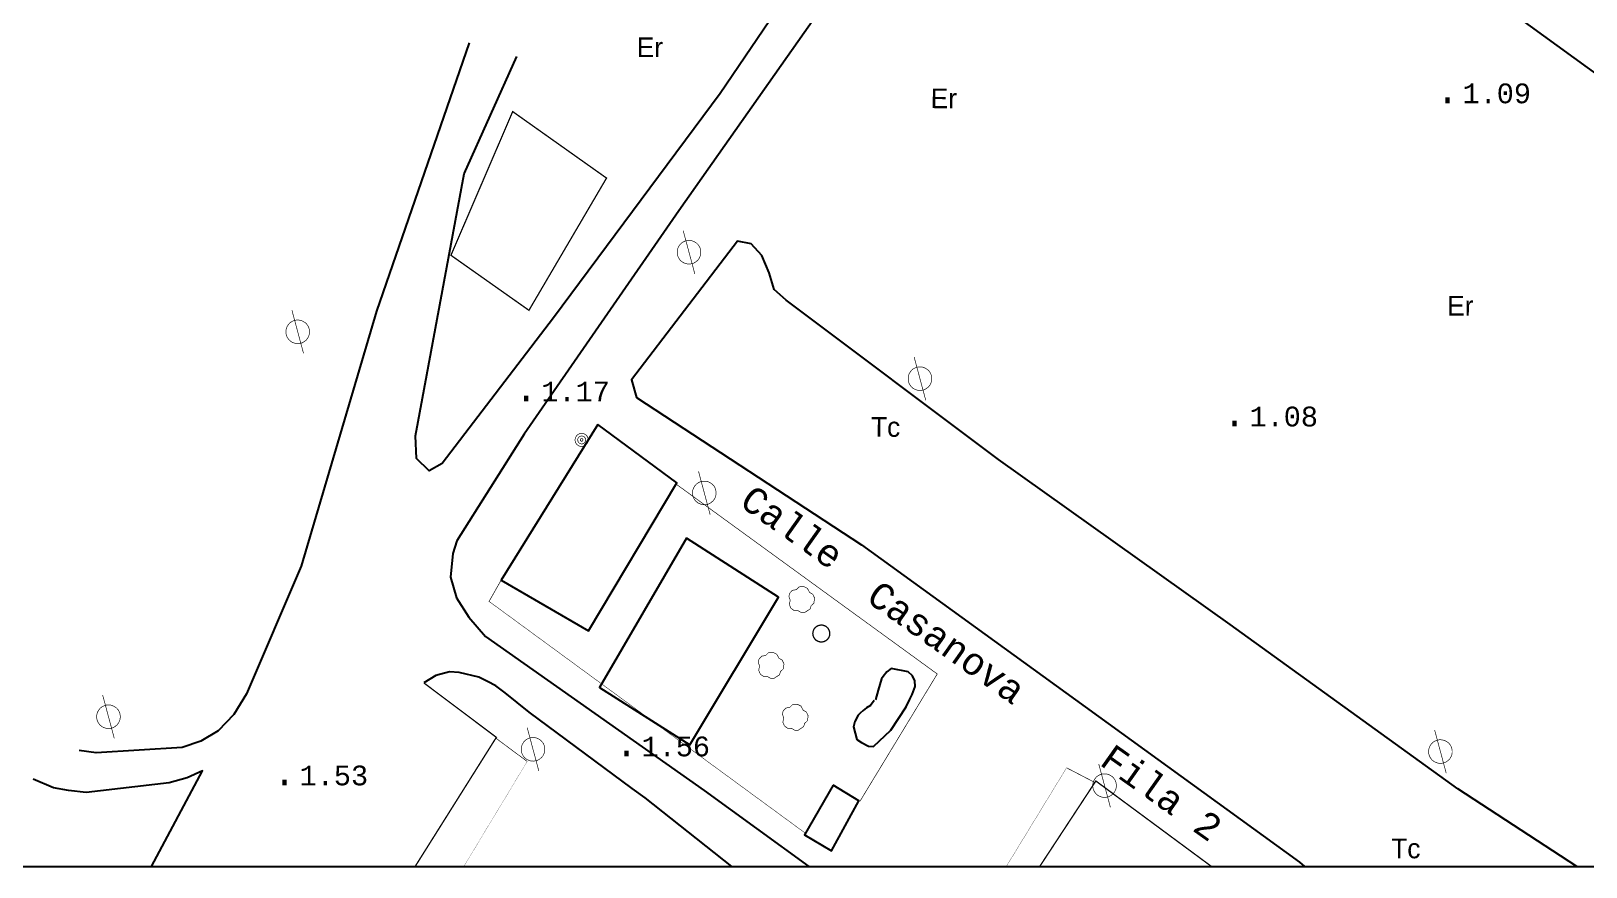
# Model space of a CAD drawing. Extents: x 743300 to 744100, y 4405700 to 4406200.
# Drawn here: x 743359.2 to 743477, y 4405700 to 4405763.3 of the extents above; entities that cross this region are included whole.
import ezdxf

# ---------------------------------------------------------------- set-up
doc = ezdxf.new("R2010")
doc.units = 0
doc.header["$MEASUREMENT"] = 0
for name, color, linetype in [('2', 7, 'CONTINUOUS'), ('24', 7, 'CONTINUOUS'), ('33', 7, 'CONTINUOUS'), ('34', 7, 'CONTINUOUS'), ('41', 7, 'CONTINUOUS'), ('42', 7, 'CONTINUOUS'), ('50', 7, 'CONTINUOUS'), ('51', 7, 'CONTINUOUS'), ('6', 7, 'CONTINUOUS'), ('7', 7, 'CONTINUOUS'), ('8', 7, 'CONTINUOUS')]:
    doc.layers.add(name, color=color, linetype=linetype)
doc.styles.add('MONOTXT', font='monotxt', dxfattribs={"height": 0.2})
doc.styles.get("Standard").update_dxf_attribs({"font": 'txt', "height": 0.2})

msp = doc.modelspace()

# ---------------------------------------------------------------- linework, layer by layer
at = {"layer": '2', "color": 7, "linetype": 'Continuous'}
msp.add_3dface([(744099.9999999999, 4405700), (744099.9999999999, 4406200), (743299.9999999999, 4406200), (743299.9999999999, 4405700)], dxfattribs=at)
at = {"layer": '33', "color": 1, "linetype": 'Continuous', "const_width": 0.1, "elevation": 2.38}
msp.add_lwpolyline([(743418.6799999998, 4405718.18), (743418.56, 4405718.08), (743418.47, 4405717.96), (743418.42, 4405717.810000001), (743418.39, 4405717.66), (743418.41, 4405717.5), (743418.46, 4405717.36), (743418.55, 4405717.23), (743418.6600000001, 4405717.12), (743418.7999999998, 4405717.05), (743418.95, 4405717.01), (743419.0999999999, 4405717.01), (743419.25, 4405717.04), (743419.3899999999, 4405717.11), (743419.51, 4405717.21), (743419.5999999999, 4405717.33), (743419.66, 4405717.48), (743419.6800000002, 4405717.63), (743419.66, 4405717.79), (743419.61, 4405717.93), (743419.53, 4405718.060000001), (743419.4100000001, 4405718.17), (743419.28, 4405718.24), (743419.1299999999, 4405718.28), (743418.97, 4405718.28), (743418.8200000002, 4405718.25), (743418.6799999998, 4405718.18), (743418.6799999998, 4405718.18)], dxfattribs=at)
at = {"layer": '34', "color": 1, "linetype": 'Continuous'}
msp.add_polyline3d([(743423.05, 4405712.58, 2.37), (743422.77, 4405712.19, 2.37), (743422.46, 4405712.01, 2.37), (743422.2, 4405711.81, 2.37), (743421.9799999999, 4405711.62, 2.37), (743421.8399999999, 4405711.46, 2.37), (743421.57, 4405710.99, 2.37), (743421.4799999999, 4405710.58, 2.37), (743421.7399999999, 4405709.61, 2.36), (743422.07, 4405709.4, 2.36), (743422.6099999999, 4405709.11, 2.37), (743422.99, 4405709.08, 2.37), (743424.3099999998, 4405710.310000001, 2.37), (743425.4599999998, 4405712.08, 2.37), (743425.7499999999, 4405712.66, 2.37), (743425.9199999998, 4405713.02, 2.37), (743426.16, 4405713.63, 2.37), (743426.13, 4405714.07, 2.37), (743425.9500000002, 4405714.44, 2.37), (743425.6299999999, 4405714.74, 2.37), (743424.34, 4405714.99, 2.37), (743423.99, 4405714.75, 2.37), (743423.72, 4405714.4, 2.28), (743423.5999999999, 4405714.21, 2.26), (743423.3399999999, 4405713.35, 2.26), (743423.13, 4405712.61, 2.25)], dxfattribs=at)
at = {"layer": '41', "color": 1, "linetype": 'Continuous', "extrusion": (0.1018670509982888, 0.004116514399930848, 0.9947895044832887), "const_width": 0.05, "elevation": 93870.548569}
msp.add_lwpolyline([(4372094.35539073, -915910.1530861084), (4372103.760907713, -915916.4306613028), (4372118.88546154, -915897.2055872708)], dxfattribs=at)
at = {"layer": '41', "color": 1, "linetype": 'Continuous', "extrusion": (0.8815729008087261, -0.4720479007046725, 0), "const_width": 0.05, "elevation": -1424343.93526}
msp.add_lwpolyline([(4234895.233369736, 3.44), (4234892.034541826, 7.64)], dxfattribs=at)
at = {"layer": '41', "color": 1, "linetype": 'Continuous', "extrusion": (-0.430695661599101, -0.5296975800988944, 0.7306994735984749), "const_width": 0.05, "elevation": -2653873.61228}
msp.add_lwpolyline([(-2202654.851554497, 2840473.230235864), (-2202654.499123304, 2840470.359279185), (-2202624.694942425, 2840472.409962527)], dxfattribs=at)
at = {"layer": '41', "color": 1, "linetype": 'Continuous', "extrusion": (0.8557050261709943, -0.4315111108853732, 0.2855994911903191), "const_width": 0.05, "elevation": -1264982.945248}
msp.add_lwpolyline([(4268550.644848232, 376984.9094371098), (4268559.904635311, 376982.436434228), (4268560.40465223, 376992.4953995367)], dxfattribs=at)
at = {"layer": '41', "color": 1, "linetype": 'Continuous', "extrusion": (-0.7273923012989219, 0.5571764125991742, 0.4005682029994063), "const_width": 0.05, "elevation": 1913986.647477}
msp.add_lwpolyline([(-3949617.527619552, -836736.3420824305), (-3949617.107488639, -836742.268302981), (-3949608.404408195, -836739.9654806308)], dxfattribs=at)
at = {"layer": '41', "color": 3, "linetype": 'Continuous'}
msp.add_polyline3d([(743476.2799999998, 4405700, 1.39), (743467.2799999998, 4405705.87, 1.39), (743450.0100000001, 4405718.32, 1.39), (743432.4599999998, 4405730.83, 1.38), (743416.3799999999, 4405742.92, 1.47), (743415.4699999999, 4405743.71, 1.55), (743415.08, 4405744.97, 1.55), (743414.54, 4405746.29, 1.55), (743413.7099999998, 4405747.18, 1.55), (743412.6899999998, 4405747.38, 1.55), (743404.6500000001, 4405736.88, 1.54), (743405.04, 4405735.52, 1.54), (743422.07, 4405724.37, 1.41), (743439.03, 4405712.08, 1.22), (743455.2599999999, 4405700.32, 1.22), (743455.65, 4405700, 1.22)], dxfattribs=at)
at = {"layer": '42', "color": 3, "linetype": 'Continuous', "const_width": 0.05}
for points, elevation in [([(743418.19, 4405719.51), (743417.7799999998, 4405719.24), (743417.51, 4405719.24), (743417.25, 4405719.39), (743416.9699999999, 4405719.39), (743416.74, 4405719.55), (743416.61, 4405719.85), (743416.6799999998, 4405720.18), (743416.5799999998, 4405720.44), (743416.63, 4405720.69), (743416.8399999999, 4405720.92), (743417.14, 4405720.97), (743417.3499999999, 4405721.18), (743417.6999999998, 4405721.21), (743417.98, 4405721.07), (743418.1500000001, 4405720.76), (743418.39, 4405720.62), (743418.53, 4405720.33), (743418.47, 4405719.95), (743418.2599999999, 4405719.75), (743418.19, 4405719.51)], 4.07), ([(743415.8699999999, 4405714.52), (743415.4599999998, 4405714.25), (743415.1900000002, 4405714.25), (743414.9300000002, 4405714.4), (743414.6499999998, 4405714.4), (743414.4200000002, 4405714.56), (743414.29, 4405714.86), (743414.3599999999, 4405715.19), (743414.2599999999, 4405715.45), (743414.31, 4405715.7), (743414.5199999998, 4405715.93), (743414.82, 4405715.98), (743415.0299999998, 4405716.19), (743415.3799999999, 4405716.22), (743415.6599999998, 4405716.08), (743415.8299999998, 4405715.77), (743416.07, 4405715.63), (743416.2099999998, 4405715.34), (743416.15, 4405714.96), (743415.9400000002, 4405714.76), (743415.8699999999, 4405714.52)], 4.3), ([(743417.6999999998, 4405710.59), (743417.2900000002, 4405710.32), (743417.0199999998, 4405710.32), (743416.7599999999, 4405710.47), (743416.4799999999, 4405710.47), (743416.2499999999, 4405710.63), (743416.12, 4405710.93), (743416.1900000002, 4405711.26), (743416.0899999999, 4405711.52), (743416.14, 4405711.77), (743416.35, 4405712), (743416.65, 4405712.05), (743416.86, 4405712.26), (743417.21, 4405712.29), (743417.49, 4405712.15), (743417.6599999998, 4405711.84), (743417.9, 4405711.7), (743418.04, 4405711.41), (743417.98, 4405711.03), (743417.7699999998, 4405710.83), (743417.6999999998, 4405710.59)], 4.63)]:
    msp.add_lwpolyline(points, dxfattribs=dict(at, elevation=elevation))
at = {"layer": '51', "color": 1, "linetype": 'Continuous', "extrusion": (-0.0004985035000142269, -0.0007047248000201122, 0.9999996274285391), "const_width": 0.1, "elevation": -3466.911712}
msp.add_lwpolyline([(743396.7918730215, 4405740.790808509), (743402.6718772759, 4405750.810811003), (743395.5618781595, 4405755.850812249), (743390.881873756, 4405744.96080955), (743396.7918730215, 4405740.790808509)], dxfattribs=at)
at = {"layer": '51', "color": 1, "linetype": 'Continuous', "extrusion": (0.8561312848398874, -0.5167583798240759, 0), "const_width": 0.1, "elevation": -1640251.065735}
msp.add_lwpolyline([(4156021.955715102, 12.06), (4156005.719887436, 12.05)], dxfattribs=at)
at = {"layer": '51', "color": 1, "linetype": 'Continuous', "extrusion": (-0.0336910159004027, 0.03752516980044854, 0.9987275790119378), "const_width": 0.1, "elevation": 140291.678863}
msp.add_lwpolyline([(-3496469.590322919, -2778099.574178827), (-3496480.700252361, -2778102.746869765), (-3496479.367599293, -2778109.488838009)], dxfattribs=at)
at = {"layer": '51', "color": 1, "linetype": 'Continuous', "extrusion": (0.002307674900032214, 0.003120889600043566, 0.9999924673139594), "const_width": 0.1, "elevation": 15473.910835}
msp.add_lwpolyline([(743446.5906341984, 4405673.163207218), (743437.840657497, 4405679.633238727), (743433.590599583, 4405673.163207218)], dxfattribs=at)
at = {"layer": '51', "color": 1, "linetype": 'Continuous'}
for points in [[(743402.1, 4405733.48, 5.26), (743394.7699999998, 4405721.7, 5.22), (743401.39, 4405717.85, 5.22), (743408.0899999999, 4405729.06, 5.32), (743402.1, 4405733.48, 5.26)], [(743408.8299999998, 4405724.87, 7.4), (743402.2299999999, 4405713.56, 7.52), (743409.0700000002, 4405709.21, 7.89), (743415.78, 4405720.39, 7.6), (743408.8299999998, 4405724.87, 7.4)], [(743419.9400000002, 4405706.15, 4.27), (743417.7499999999, 4405702.4, 4.27), (743419.8199999998, 4405701.18, 4.78), (743421.89, 4405704.97, 4.46), (743419.9400000002, 4405706.15, 4.27)]]:
    msp.add_polyline3d(points, dxfattribs=at)
at = {"layer": '6', "color": 7, "linetype": 'Continuous'}
for points in [[(743417.5899999999, 4405806.54, 1.49), (743431.3599999999, 4405797.060000001, 1.36), (743433.5499999998, 4405795.33, 1.36), (743434.31, 4405794.5, 1.36), (743434.0699999998, 4405793.35, 1.36), (743423.1199999999, 4405775.9, 1.3), (743411.37, 4405758.58, 1.44), (743398.7499999999, 4405741.560000001, 1.84), (743390.3099999998, 4405730.53, 1.83), (743389.3200000002, 4405729.98, 1.83), (743388.36, 4405730.9, 1.83), (743388.2800000001, 4405732.63, 1.83), (743391.9599999998, 4405752.48, 2.02), (743395.9599999998, 4405761.37, 2.02)], [(743478.1, 4405759.8, 1.67), (743461.1099999999, 4405772.16, 1.71), (743445.38, 4405785, 1.55), (743441.07, 4405787.62, 1.46), (743439.4300000002, 4405788.19, 1.46), (743437.7699999998, 4405788.17, 1.46), (743436.1499999998, 4405787.75, 1.46), (743434.5799999998, 4405786.88, 1.46), (743431.64, 4405784.21, 1.46), (743420.25, 4405766.79, 1.37), (743408.23, 4405749.67, 1.47), (743396.53, 4405732.76, 1.79), (743391.4200000002, 4405724.68, 1.88), (743391.11, 4405723.72, 1.87), (743390.94, 4405721.91, 1.87), (743391.3999999998, 4405720.35, 1.87), (743392.3200000002, 4405718.89, 1.87), (743393.5999999999, 4405717.41, 1.87), (743410.16, 4405705.74, 1.8), (743418.0999999999, 4405700, 1.74)], [(743392.3399999999, 4405762.42, 1.99), (743385.3299999998, 4405742.08, 1.7), (743379.6099999999, 4405722.76, 1.55), (743375.49, 4405713.07, 1.43), (743374.5299999998, 4405711.52, 1.43), (743373.3200000002, 4405710.28, 1.43), (743372.02, 4405709.5, 1.41), (743370.6099999999, 4405709.02, 1.41), (743364.0899999999, 4405708.61, 1.41), (743362.8000000002, 4405708.79, 1.41)], [(743412.2499999999, 4405700, 1.83), (743405.6900000002, 4405705.19, 1.77), (743404.7099999998, 4405705.91, 1.98), (743396.9099999998, 4405711.68, 5.26), (743395.0700000002, 4405713.15, 6.85), (743394.3699999999, 4405713.68, 7.63), (743393.7499999999, 4405714.01, 8.58), (743393.0899999999, 4405714.34, 9.36), (743391.5899999999, 4405714.69, 11.11), (743390.8499999999, 4405714.74, 11.79), (743389.82, 4405714.47, 12.06), (743388.92, 4405713.9, 12.06)], [(743368.29, 4405700, 1.75), (743372.15, 4405707.23, 1.58), (743370.98, 4405706.72, 1.58), (743369.62, 4405706.34, 1.58), (743363.3399999999, 4405705.61, 1.54), (743361.9799999999, 4405705.74, 1.54), (743360.8499999999, 4405705.95, 1.54), (743359.32, 4405706.62, 1.54)]]:
    msp.add_polyline3d(points, dxfattribs=at)
at = {"layer": '7', "color": 7, "linetype": 'Continuous', "const_width": 0.05, "elevation": 3.53}
for points in [[(743401.12, 4405732.75), (743401.0899999999, 4405732.76), (743401.0699999998, 4405732.78), (743401.04, 4405732.79), (743401.01, 4405732.8), (743400.9699999999, 4405732.8), (743400.9400000002, 4405732.81), (743400.9099999998, 4405732.81), (743400.88, 4405732.81), (743400.85, 4405732.81), (743400.8199999998, 4405732.81), (743400.79, 4405732.81), (743400.7600000001, 4405732.8), (743400.7299999999, 4405732.79), (743400.69, 4405732.78), (743400.67, 4405732.77), (743400.6399999999, 4405732.75), (743400.61, 4405732.74), (743400.59, 4405732.72), (743400.5599999998, 4405732.7), (743400.5399999998, 4405732.68), (743400.51, 4405732.66), (743400.49, 4405732.63), (743400.4699999999, 4405732.61), (743400.4599999998, 4405732.58), (743400.44, 4405732.55), (743400.4300000002, 4405732.53), (743400.4100000001, 4405732.5), (743400.3999999998, 4405732.47), (743400.3899999999, 4405732.44), (743400.3899999999, 4405732.41), (743400.3799999999, 4405732.38), (743400.3799999999, 4405732.34), (743400.3799999999, 4405732.310000001), (743400.3799999999, 4405732.28), (743400.3799999999, 4405732.25), (743400.3899999999, 4405732.22), (743400.3999999998, 4405732.19), (743400.3999999998, 4405732.16), (743400.42, 4405732.13), (743400.4300000002, 4405732.1), (743400.44, 4405732.07), (743400.4599999998, 4405732.04), (743400.4799999999, 4405732.02), (743400.5, 4405731.99), (743400.52, 4405731.97), (743400.5399999998, 4405731.95), (743400.57, 4405731.93), (743400.59, 4405731.91), (743400.6199999999, 4405731.89), (743400.6499999998, 4405731.87), (743400.67, 4405731.86), (743400.7, 4405731.85), (743400.7299999999, 4405731.84), (743400.7600000001, 4405731.83), (743400.79, 4405731.83), (743400.83, 4405731.82), (743400.8599999999, 4405731.82), (743400.8899999999, 4405731.82), (743400.9200000002, 4405731.82), (743400.95, 4405731.82), (743400.9799999999, 4405731.83), (743401.01, 4405731.84), (743401.04, 4405731.85), (743401.0699999998, 4405731.86), (743401.1, 4405731.87), (743401.1299999999, 4405731.89), (743401.16, 4405731.9), (743401.1800000002, 4405731.92), (743401.2099999998, 4405731.94), (743401.2299999999, 4405731.96), (743401.25, 4405731.99), (743401.2700000001, 4405732.01), (743401.2899999998, 4405732.04), (743401.31, 4405732.060000001), (743401.32, 4405732.09), (743401.3299999998, 4405732.12), (743401.35, 4405732.15), (743401.36, 4405732.18), (743401.36, 4405732.21), (743401.3699999999, 4405732.24), (743401.3699999999, 4405732.27), (743401.38, 4405732.3), (743401.38, 4405732.34), (743401.3699999999, 4405732.37), (743401.3699999999, 4405732.4), (743401.36, 4405732.43), (743401.35, 4405732.46), (743401.34, 4405732.49), (743401.3299999998, 4405732.52), (743401.32, 4405732.55), (743401.3, 4405732.58), (743401.28, 4405732.6), (743401.2700000001, 4405732.63), (743401.25, 4405732.65), (743401.2199999999, 4405732.67), (743401.2, 4405732.7), (743401.1800000002, 4405732.71), (743401.1499999998, 4405732.73), (743401.12, 4405732.75)], [(743401.02, 4405732.58), (743401.01, 4405732.59), (743400.9899999999, 4405732.59), (743400.9699999999, 4405732.6), (743400.95, 4405732.6), (743400.93, 4405732.61), (743400.9200000002, 4405732.61), (743400.8999999998, 4405732.61), (743400.88, 4405732.61), (743400.8599999999, 4405732.61), (743400.84, 4405732.61), (743400.8199999998, 4405732.61), (743400.8, 4405732.6), (743400.7799999998, 4405732.6), (743400.77, 4405732.59), (743400.75, 4405732.59), (743400.7299999999, 4405732.58), (743400.7199999999, 4405732.57), (743400.7, 4405732.560000001), (743400.69, 4405732.54), (743400.67, 4405732.53), (743400.66, 4405732.52), (743400.6499999998, 4405732.5), (743400.6399999999, 4405732.49), (743400.6199999999, 4405732.47), (743400.61, 4405732.46), (743400.61, 4405732.44), (743400.5999999999, 4405732.42), (743400.59, 4405732.41), (743400.59, 4405732.39), (743400.5799999998, 4405732.37), (743400.5799999998, 4405732.35), (743400.5799999998, 4405732.33), (743400.5799999998, 4405732.310000001), (743400.5799999998, 4405732.29), (743400.5799999998, 4405732.27), (743400.59, 4405732.26), (743400.59, 4405732.24), (743400.5999999999, 4405732.22), (743400.5999999999, 4405732.2), (743400.61, 4405732.18), (743400.6199999999, 4405732.17), (743400.63, 4405732.15), (743400.6399999999, 4405732.14), (743400.6499999998, 4405732.12), (743400.66, 4405732.11), (743400.6800000002, 4405732.09), (743400.69, 4405732.08), (743400.7099999998, 4405732.07), (743400.7199999999, 4405732.060000001), (743400.74, 4405732.05), (743400.7600000001, 4405732.04), (743400.77, 4405732.04), (743400.79, 4405732.03), (743400.81, 4405732.03), (743400.83, 4405732.02), (743400.85, 4405732.02), (743400.8699999999, 4405732.02), (743400.8899999999, 4405732.02), (743400.8999999998, 4405732.02), (743400.9200000002, 4405732.02), (743400.9400000002, 4405732.02), (743400.9599999998, 4405732.03), (743400.9799999999, 4405732.04), (743401, 4405732.04), (743401.01, 4405732.05), (743401.03, 4405732.060000001), (743401.05, 4405732.07), (743401.06, 4405732.08), (743401.0699999998, 4405732.09), (743401.0899999999, 4405732.11), (743401.1, 4405732.12), (743401.1099999999, 4405732.14), (743401.1299999999, 4405732.15), (743401.14, 4405732.17), (743401.14, 4405732.18), (743401.1499999998, 4405732.2), (743401.16, 4405732.22), (743401.16, 4405732.24), (743401.17, 4405732.25), (743401.17, 4405732.27), (743401.17, 4405732.29), (743401.17, 4405732.310000001), (743401.1800000002, 4405732.33), (743401.17, 4405732.35), (743401.17, 4405732.37), (743401.17, 4405732.39), (743401.16, 4405732.4), (743401.1499999998, 4405732.42), (743401.1499999998, 4405732.44), (743401.14, 4405732.46), (743401.1299999999, 4405732.47), (743401.12, 4405732.49), (743401.1099999999, 4405732.5), (743401.1, 4405732.52), (743401.08, 4405732.53), (743401.0699999998, 4405732.54), (743401.05, 4405732.560000001), (743401.04, 4405732.57), (743401.02, 4405732.58)], [(743400.9200000002, 4405732.4), (743400.9200000002, 4405732.41), (743400.9099999998, 4405732.41), (743400.9099999998, 4405732.41), (743400.8999999998, 4405732.41), (743400.8899999999, 4405732.41), (743400.8899999999, 4405732.42), (743400.88, 4405732.42), (743400.8699999999, 4405732.42), (743400.8699999999, 4405732.42), (743400.8599999999, 4405732.42), (743400.8599999999, 4405732.42), (743400.85, 4405732.41), (743400.85, 4405732.41), (743400.84, 4405732.41), (743400.83, 4405732.41), (743400.83, 4405732.41), (743400.8199999998, 4405732.4), (743400.8199999998, 4405732.4), (743400.81, 4405732.4), (743400.81, 4405732.39), (743400.8, 4405732.39), (743400.8, 4405732.38), (743400.79, 4405732.38), (743400.79, 4405732.37), (743400.79, 4405732.37), (743400.7799999998, 4405732.36), (743400.7799999998, 4405732.36), (743400.7799999998, 4405732.35), (743400.7799999998, 4405732.35), (743400.7799999998, 4405732.34), (743400.77, 4405732.33), (743400.77, 4405732.33), (743400.77, 4405732.32), (743400.77, 4405732.310000001), (743400.77, 4405732.310000001), (743400.77, 4405732.3), (743400.7799999998, 4405732.3), (743400.7799999998, 4405732.29), (743400.7799999998, 4405732.28), (743400.7799999998, 4405732.28), (743400.7799999998, 4405732.27), (743400.79, 4405732.27), (743400.79, 4405732.26), (743400.79, 4405732.26), (743400.8, 4405732.25), (743400.8, 4405732.25), (743400.81, 4405732.24), (743400.81, 4405732.24), (743400.8199999998, 4405732.24), (743400.8199999998, 4405732.23), (743400.83, 4405732.23), (743400.83, 4405732.23), (743400.84, 4405732.23), (743400.85, 4405732.22), (743400.85, 4405732.22), (743400.8599999999, 4405732.22), (743400.8699999999, 4405732.22), (743400.8699999999, 4405732.22), (743400.88, 4405732.22), (743400.88, 4405732.22), (743400.8899999999, 4405732.22), (743400.8999999998, 4405732.22), (743400.8999999998, 4405732.23), (743400.9099999998, 4405732.23), (743400.9099999998, 4405732.23), (743400.9200000002, 4405732.23), (743400.9200000002, 4405732.24), (743400.93, 4405732.24), (743400.93, 4405732.24), (743400.9400000002, 4405732.25), (743400.9400000002, 4405732.25), (743400.95, 4405732.26), (743400.95, 4405732.26), (743400.95, 4405732.27), (743400.9599999998, 4405732.27), (743400.9599999998, 4405732.28), (743400.9599999998, 4405732.28), (743400.9699999999, 4405732.29), (743400.9699999999, 4405732.3), (743400.9699999999, 4405732.3), (743400.9699999999, 4405732.310000001), (743400.9699999999, 4405732.310000001), (743400.9699999999, 4405732.32), (743400.9699999999, 4405732.33), (743400.9699999999, 4405732.33), (743400.9699999999, 4405732.34), (743400.9699999999, 4405732.34), (743400.9599999998, 4405732.35), (743400.9599999998, 4405732.36), (743400.9599999998, 4405732.36), (743400.9599999998, 4405732.37), (743400.95, 4405732.37), (743400.95, 4405732.38), (743400.95, 4405732.38), (743400.9400000002, 4405732.39), (743400.9400000002, 4405732.39), (743400.93, 4405732.4), (743400.93, 4405732.4), (743400.9200000002, 4405732.4)]]:
    msp.add_lwpolyline(points, dxfattribs=at)
at = {"layer": '8', "color": 7, "linetype": 'Continuous', "const_width": 0.05}
for points, elevation in [([(743409.45, 4405744.9), (743408.5700000002, 4405748.18)], 9.39), ([(743409.4599999998, 4405747.310000001), (743409.41, 4405747.34), (743409.3499999999, 4405747.36), (743409.2999999998, 4405747.39), (743409.25, 4405747.4), (743409.19, 4405747.42), (743409.14, 4405747.42), (743409.0799999998, 4405747.43), (743409.03, 4405747.43), (743408.97, 4405747.43), (743408.91, 4405747.43), (743408.85, 4405747.42), (743408.7999999998, 4405747.41), (743408.74, 4405747.39), (743408.69, 4405747.38), (743408.64, 4405747.35), (743408.5899999999, 4405747.33), (743408.54, 4405747.3), (743408.4899999999, 4405747.27), (743408.4499999998, 4405747.24), (743408.4, 4405747.2), (743408.3599999999, 4405747.16), (743408.3299999998, 4405747.12), (743408.2899999998, 4405747.07), (743408.26, 4405747.02), (743408.23, 4405746.97), (743408.1999999998, 4405746.93), (743408.18, 4405746.87), (743408.1599999998, 4405746.82), (743408.1400000001, 4405746.76), (743408.13, 4405746.71), (743408.12, 4405746.65), (743408.12, 4405746.6), (743408.12, 4405746.54), (743408.12, 4405746.48), (743408.12, 4405746.43), (743408.13, 4405746.37), (743408.1400000001, 4405746.32), (743408.1599999998, 4405746.26), (743408.18, 4405746.21), (743408.1999999998, 4405746.16), (743408.23, 4405746.1), (743408.26, 4405746.06), (743408.2899999998, 4405746.01), (743408.3200000002, 4405745.97), (743408.3599999999, 4405745.92), (743408.4, 4405745.88), (743408.4499999998, 4405745.85), (743408.4899999999, 4405745.810000001), (743408.54, 4405745.78), (743408.5899999999, 4405745.75), (743408.64, 4405745.73), (743408.69, 4405745.71), (743408.74, 4405745.69), (743408.7999999998, 4405745.67), (743408.8599999999, 4405745.66), (743408.91, 4405745.65), (743408.97, 4405745.65), (743409.0199999998, 4405745.64), (743409.0799999998, 4405745.65), (743409.14, 4405745.66), (743409.19, 4405745.67), (743409.25, 4405745.68), (743409.2999999998, 4405745.69), (743409.36, 4405745.71), (743409.41, 4405745.74), (743409.4599999998, 4405745.77), (743409.5099999999, 4405745.8), (743409.5499999998, 4405745.83), (743409.5899999999, 4405745.87), (743409.6399999999, 4405745.9), (743409.68, 4405745.94), (743409.7099999998, 4405745.99), (743409.75, 4405746.03), (743409.78, 4405746.08), (743409.8, 4405746.13), (743409.83, 4405746.18), (743409.8499999999, 4405746.24), (743409.87, 4405746.29), (743409.8799999999, 4405746.34), (743409.8899999999, 4405746.4), (743409.8999999998, 4405746.46), (743409.8999999998, 4405746.51), (743409.8999999998, 4405746.57), (743409.8999999998, 4405746.62), (743409.8899999999, 4405746.68), (743409.8799999999, 4405746.74), (743409.87, 4405746.79), (743409.8499999999, 4405746.85), (743409.83, 4405746.9), (743409.8099999998, 4405746.95), (743409.78, 4405747), (743409.75, 4405747.05), (743409.7099999998, 4405747.09), (743409.68, 4405747.14), (743409.6399999999, 4405747.18), (743409.6, 4405747.22), (743409.5499999998, 4405747.25), (743409.5, 4405747.28), (743409.4599999998, 4405747.310000001)], 9.39), ([(743379.8, 4405738.87), (743378.92, 4405742.15)], 9.33), ([(743379.81, 4405741.28), (743379.76, 4405741.31), (743379.6999999998, 4405741.33), (743379.65, 4405741.36), (743379.5999999999, 4405741.37), (743379.5399999998, 4405741.39), (743379.49, 4405741.39), (743379.43, 4405741.4), (743379.38, 4405741.4), (743379.32, 4405741.4), (743379.2599999999, 4405741.4), (743379.2, 4405741.39), (743379.1499999998, 4405741.38), (743379.0899999999, 4405741.36), (743379.0400000002, 4405741.35), (743378.9899999999, 4405741.32), (743378.94, 4405741.3), (743378.89, 4405741.27), (743378.8399999999, 4405741.24), (743378.8000000002, 4405741.21), (743378.7499999999, 4405741.17), (743378.7099999998, 4405741.13), (743378.6799999998, 4405741.09), (743378.6399999999, 4405741.04), (743378.61, 4405740.99), (743378.5799999998, 4405740.94), (743378.55, 4405740.9), (743378.53, 4405740.84), (743378.5099999999, 4405740.79), (743378.49, 4405740.73), (743378.4799999999, 4405740.68), (743378.47, 4405740.62), (743378.47, 4405740.57), (743378.47, 4405740.51), (743378.47, 4405740.45), (743378.47, 4405740.4), (743378.4799999999, 4405740.34), (743378.49, 4405740.29), (743378.5099999999, 4405740.23), (743378.53, 4405740.18), (743378.55, 4405740.13), (743378.5799999998, 4405740.07), (743378.61, 4405740.03), (743378.6399999999, 4405739.98), (743378.67, 4405739.94), (743378.7099999998, 4405739.89), (743378.7499999999, 4405739.85), (743378.8000000002, 4405739.82), (743378.8399999999, 4405739.78), (743378.89, 4405739.75), (743378.94, 4405739.72), (743378.9899999999, 4405739.7), (743379.0400000002, 4405739.68), (743379.0899999999, 4405739.66), (743379.1499999998, 4405739.64), (743379.21, 4405739.63), (743379.2599999999, 4405739.62), (743379.32, 4405739.62), (743379.3699999999, 4405739.61), (743379.43, 4405739.62), (743379.49, 4405739.63), (743379.5399999998, 4405739.64), (743379.5999999999, 4405739.65), (743379.65, 4405739.66), (743379.71, 4405739.68), (743379.76, 4405739.71), (743379.81, 4405739.74), (743379.8599999999, 4405739.77), (743379.9, 4405739.8), (743379.94, 4405739.84), (743379.9899999999, 4405739.87), (743380.0299999998, 4405739.91), (743380.0600000002, 4405739.96), (743380.0999999999, 4405740), (743380.1299999999, 4405740.05), (743380.1500000001, 4405740.1), (743380.18, 4405740.15), (743380.2, 4405740.21), (743380.22, 4405740.26), (743380.23, 4405740.31), (743380.24, 4405740.37), (743380.2499999999, 4405740.43), (743380.2499999999, 4405740.48), (743380.2499999999, 4405740.54), (743380.2499999999, 4405740.59), (743380.24, 4405740.65), (743380.23, 4405740.71), (743380.22, 4405740.76), (743380.2, 4405740.82), (743380.18, 4405740.87), (743380.16, 4405740.92), (743380.1299999999, 4405740.97), (743380.0999999999, 4405741.02), (743380.0600000002, 4405741.060000001), (743380.0299999998, 4405741.11), (743379.9899999999, 4405741.15), (743379.95, 4405741.19), (743379.9, 4405741.22), (743379.8499999999, 4405741.25), (743379.81, 4405741.28)], 9.33), ([(743426.95, 4405735.32), (743426.07, 4405738.6)], 9.35), ([(743426.9599999998, 4405737.73), (743426.91, 4405737.76), (743426.8499999999, 4405737.78), (743426.8, 4405737.810000001), (743426.75, 4405737.82), (743426.6899999998, 4405737.84), (743426.64, 4405737.84), (743426.5799999998, 4405737.85), (743426.53, 4405737.85), (743426.4699999999, 4405737.85), (743426.4099999998, 4405737.85), (743426.35, 4405737.84), (743426.3, 4405737.83), (743426.24, 4405737.810000001), (743426.19, 4405737.8), (743426.1399999999, 4405737.77), (743426.0899999999, 4405737.75), (743426.0400000002, 4405737.72), (743425.9899999999, 4405737.69), (743425.9500000002, 4405737.66), (743425.8999999998, 4405737.62), (743425.8599999999, 4405737.58), (743425.8299999998, 4405737.54), (743425.79, 4405737.49), (743425.76, 4405737.44), (743425.73, 4405737.39), (743425.7, 4405737.35), (743425.68, 4405737.29), (743425.6599999998, 4405737.24), (743425.6399999999, 4405737.18), (743425.6299999999, 4405737.13), (743425.62, 4405737.07), (743425.62, 4405737.02), (743425.62, 4405736.96), (743425.62, 4405736.9), (743425.62, 4405736.85), (743425.6299999999, 4405736.79), (743425.6399999999, 4405736.74), (743425.6599999998, 4405736.68), (743425.68, 4405736.63), (743425.7, 4405736.58), (743425.73, 4405736.52), (743425.76, 4405736.48), (743425.79, 4405736.43), (743425.82, 4405736.39), (743425.8599999999, 4405736.34), (743425.8999999998, 4405736.3), (743425.9500000002, 4405736.27), (743425.9899999999, 4405736.23), (743426.0400000002, 4405736.2), (743426.0899999999, 4405736.17), (743426.1399999999, 4405736.15), (743426.19, 4405736.13), (743426.24, 4405736.11), (743426.3, 4405736.09), (743426.36, 4405736.08), (743426.4099999998, 4405736.07), (743426.4699999999, 4405736.07), (743426.5199999998, 4405736.060000001), (743426.5799999998, 4405736.07), (743426.64, 4405736.08), (743426.6899999998, 4405736.09), (743426.75, 4405736.1), (743426.8, 4405736.11), (743426.86, 4405736.13), (743426.91, 4405736.16), (743426.9599999998, 4405736.19), (743427.0099999999, 4405736.22), (743427.05, 4405736.25), (743427.0899999999, 4405736.29), (743427.14, 4405736.32), (743427.18, 4405736.36), (743427.21, 4405736.41), (743427.2499999999, 4405736.45), (743427.2799999998, 4405736.5), (743427.3000000002, 4405736.55), (743427.3299999998, 4405736.6), (743427.3499999999, 4405736.66), (743427.37, 4405736.71), (743427.38, 4405736.76), (743427.39, 4405736.82), (743427.4, 4405736.88), (743427.4, 4405736.93), (743427.4, 4405736.99), (743427.4, 4405737.04), (743427.39, 4405737.1), (743427.38, 4405737.16), (743427.37, 4405737.21), (743427.3499999999, 4405737.27), (743427.3299999998, 4405737.32), (743427.31, 4405737.37), (743427.2799999998, 4405737.42), (743427.2499999999, 4405737.47), (743427.21, 4405737.51), (743427.18, 4405737.56), (743427.14, 4405737.6), (743427.0999999999, 4405737.64), (743427.05, 4405737.67), (743426.9999999999, 4405737.7), (743426.9599999998, 4405737.73)], 9.35), ([(743410.62, 4405729.07), (743410.5699999998, 4405729.1), (743410.51, 4405729.12), (743410.4599999998, 4405729.15), (743410.4099999998, 4405729.16), (743410.3499999999, 4405729.18), (743410.3, 4405729.18), (743410.2399999999, 4405729.19), (743410.19, 4405729.19), (743410.13, 4405729.19), (743410.07, 4405729.19), (743410.01, 4405729.18), (743409.9599999998, 4405729.17), (743409.8999999998, 4405729.15), (743409.8499999999, 4405729.14), (743409.8, 4405729.11), (743409.75, 4405729.09), (743409.7, 4405729.06), (743409.65, 4405729.03), (743409.6099999999, 4405729), (743409.56, 4405728.96), (743409.52, 4405728.92), (743409.49, 4405728.88), (743409.45, 4405728.83), (743409.42, 4405728.78), (743409.3899999999, 4405728.73), (743409.36, 4405728.69), (743409.3399999999, 4405728.63), (743409.3200000002, 4405728.58), (743409.2999999998, 4405728.52), (743409.29, 4405728.47), (743409.28, 4405728.41), (743409.28, 4405728.36), (743409.28, 4405728.3), (743409.28, 4405728.24), (743409.28, 4405728.19), (743409.29, 4405728.13), (743409.2999999998, 4405728.08), (743409.3200000002, 4405728.02), (743409.3399999999, 4405727.97), (743409.36, 4405727.92), (743409.3899999999, 4405727.86), (743409.42, 4405727.82), (743409.45, 4405727.77), (743409.48, 4405727.73), (743409.52, 4405727.68), (743409.56, 4405727.64), (743409.6099999999, 4405727.61), (743409.65, 4405727.57), (743409.7, 4405727.54), (743409.75, 4405727.51), (743409.8, 4405727.49), (743409.8499999999, 4405727.47), (743409.8999999998, 4405727.45), (743409.9599999998, 4405727.43), (743410.02, 4405727.42), (743410.07, 4405727.41), (743410.13, 4405727.41), (743410.1800000002, 4405727.4), (743410.2399999999, 4405727.41), (743410.3, 4405727.42), (743410.3499999999, 4405727.43), (743410.4099999998, 4405727.44), (743410.4599999998, 4405727.45), (743410.52, 4405727.47), (743410.5699999998, 4405727.5), (743410.62, 4405727.53), (743410.67, 4405727.560000001), (743410.7099999998, 4405727.59), (743410.75, 4405727.63), (743410.8, 4405727.66), (743410.84, 4405727.7), (743410.8699999999, 4405727.75), (743410.9099999998, 4405727.79), (743410.94, 4405727.84), (743410.9599999998, 4405727.89), (743410.9899999999, 4405727.94), (743411.01, 4405728), (743411.03, 4405728.05), (743411.04, 4405728.1), (743411.05, 4405728.16), (743411.06, 4405728.22), (743411.06, 4405728.27), (743411.06, 4405728.33), (743411.06, 4405728.38), (743411.05, 4405728.44), (743411.04, 4405728.5), (743411.03, 4405728.55), (743411.01, 4405728.61), (743410.9899999999, 4405728.66), (743410.97, 4405728.71), (743410.94, 4405728.76), (743410.9099999998, 4405728.81), (743410.8699999999, 4405728.85), (743410.84, 4405728.9), (743410.8, 4405728.94), (743410.76, 4405728.98), (743410.7099999998, 4405729.01), (743410.66, 4405729.04), (743410.62, 4405729.07)], 9.39), ([(743410.6099999999, 4405726.66), (743409.7299999999, 4405729.94)], 9.39), ([(743365.4599999998, 4405709.7), (743364.5799999998, 4405712.98)], 9.32), ([(743365.47, 4405712.11), (743365.42, 4405712.14), (743365.3599999999, 4405712.16), (743365.3100000002, 4405712.19), (743365.26, 4405712.2), (743365.2, 4405712.22), (743365.15, 4405712.22), (743365.0899999999, 4405712.23), (743365.04, 4405712.23), (743364.9799999999, 4405712.23), (743364.92, 4405712.23), (743364.8599999999, 4405712.22), (743364.81, 4405712.21), (743364.75, 4405712.19), (743364.6999999998, 4405712.18), (743364.65, 4405712.15), (743364.5999999999, 4405712.13), (743364.5500000002, 4405712.1), (743364.4999999999, 4405712.07), (743364.46, 4405712.04), (743364.41, 4405712), (743364.3700000001, 4405711.96), (743364.3399999999, 4405711.92), (743364.3, 4405711.87), (743364.2699999998, 4405711.82), (743364.24, 4405711.77), (743364.2099999998, 4405711.73), (743364.1899999998, 4405711.67), (743364.1699999998, 4405711.62), (743364.15, 4405711.560000001), (743364.14, 4405711.51), (743364.13, 4405711.45), (743364.13, 4405711.4), (743364.13, 4405711.34), (743364.13, 4405711.28), (743364.13, 4405711.23), (743364.14, 4405711.17), (743364.15, 4405711.12), (743364.1699999998, 4405711.06), (743364.1899999998, 4405711.01), (743364.2099999998, 4405710.96), (743364.24, 4405710.9), (743364.2699999998, 4405710.86), (743364.3, 4405710.81), (743364.3299999998, 4405710.77), (743364.3700000001, 4405710.72), (743364.41, 4405710.68), (743364.46, 4405710.65), (743364.4999999999, 4405710.61), (743364.5500000002, 4405710.58), (743364.5999999999, 4405710.55), (743364.65, 4405710.53), (743364.6999999998, 4405710.51), (743364.75, 4405710.49), (743364.81, 4405710.47), (743364.8699999999, 4405710.46), (743364.92, 4405710.45), (743364.9799999999, 4405710.45), (743365.0299999998, 4405710.44), (743365.0899999999, 4405710.45), (743365.15, 4405710.46), (743365.2, 4405710.47), (743365.26, 4405710.48), (743365.3100000002, 4405710.49), (743365.3699999999, 4405710.51), (743365.42, 4405710.54), (743365.47, 4405710.57), (743365.52, 4405710.6), (743365.56, 4405710.63), (743365.5999999999, 4405710.67), (743365.65, 4405710.7), (743365.69, 4405710.74), (743365.72, 4405710.79), (743365.7599999999, 4405710.83), (743365.79, 4405710.88), (743365.81, 4405710.93), (743365.8399999999, 4405710.98), (743365.8599999999, 4405711.04), (743365.8799999999, 4405711.09), (743365.8899999999, 4405711.14), (743365.9000000001, 4405711.2), (743365.91, 4405711.26), (743365.91, 4405711.310000001), (743365.91, 4405711.37), (743365.91, 4405711.42), (743365.9000000001, 4405711.48), (743365.8899999999, 4405711.54), (743365.8799999999, 4405711.59), (743365.8599999999, 4405711.65), (743365.8399999999, 4405711.7), (743365.8200000002, 4405711.75), (743365.79, 4405711.8), (743365.7599999999, 4405711.85), (743365.72, 4405711.89), (743365.69, 4405711.94), (743365.65, 4405711.98), (743365.6099999999, 4405712.02), (743365.56, 4405712.05), (743365.51, 4405712.08), (743365.47, 4405712.11)], 9.32), ([(743397.63, 4405707.23), (743396.7499999999, 4405710.51)], 9.72), ([(743466.39, 4405707.06), (743465.5099999999, 4405710.34)], 9.36), ([(743397.6399999999, 4405709.64), (743397.5899999999, 4405709.67), (743397.53, 4405709.69), (743397.4799999999, 4405709.72), (743397.43, 4405709.73), (743397.37, 4405709.75), (743397.32, 4405709.75), (743397.2599999999, 4405709.76), (743397.2099999998, 4405709.76), (743397.15, 4405709.76), (743397.0899999999, 4405709.76), (743397.0300000001, 4405709.75), (743396.9799999999, 4405709.74), (743396.92, 4405709.72), (743396.8699999999, 4405709.71), (743396.82, 4405709.68), (743396.77, 4405709.66), (743396.72, 4405709.63), (743396.6699999998, 4405709.6), (743396.63, 4405709.57), (743396.5799999998, 4405709.53), (743396.5399999998, 4405709.49), (743396.51, 4405709.45), (743396.4699999999, 4405709.4), (743396.4400000002, 4405709.35), (743396.41, 4405709.3), (743396.3799999999, 4405709.26), (743396.3599999999, 4405709.2), (743396.3399999999, 4405709.15), (743396.3199999998, 4405709.09), (743396.31, 4405709.04), (743396.3, 4405708.98), (743396.3, 4405708.93), (743396.3, 4405708.87), (743396.3, 4405708.81), (743396.3, 4405708.76), (743396.31, 4405708.7), (743396.3199999998, 4405708.65), (743396.3399999999, 4405708.59), (743396.3599999999, 4405708.54), (743396.3799999999, 4405708.49), (743396.41, 4405708.43), (743396.4400000002, 4405708.39), (743396.4699999999, 4405708.34), (743396.4999999999, 4405708.3), (743396.5399999998, 4405708.25), (743396.5799999998, 4405708.21), (743396.63, 4405708.18), (743396.6699999998, 4405708.14), (743396.72, 4405708.11), (743396.77, 4405708.08), (743396.82, 4405708.06), (743396.8699999999, 4405708.04), (743396.92, 4405708.02), (743396.9799999999, 4405708), (743397.04, 4405707.99), (743397.0899999999, 4405707.98), (743397.15, 4405707.98), (743397.2, 4405707.97), (743397.2599999999, 4405707.98), (743397.32, 4405707.99), (743397.37, 4405708), (743397.43, 4405708.01), (743397.4799999999, 4405708.02), (743397.5400000002, 4405708.04), (743397.5899999999, 4405708.07), (743397.6399999999, 4405708.1), (743397.6899999998, 4405708.13), (743397.7299999999, 4405708.16), (743397.7699999998, 4405708.2), (743397.82, 4405708.23), (743397.86, 4405708.27), (743397.89, 4405708.32), (743397.9299999998, 4405708.36), (743397.96, 4405708.41), (743397.98, 4405708.46), (743398.0099999999, 4405708.51), (743398.0299999998, 4405708.57), (743398.0500000002, 4405708.62), (743398.06, 4405708.67), (743398.07, 4405708.73), (743398.0799999998, 4405708.79), (743398.0799999998, 4405708.84), (743398.0799999998, 4405708.9), (743398.0799999998, 4405708.95), (743398.07, 4405709.01), (743398.06, 4405709.07), (743398.0500000002, 4405709.12), (743398.0299999998, 4405709.18), (743398.0099999999, 4405709.23), (743397.9899999999, 4405709.28), (743397.96, 4405709.33), (743397.9299999998, 4405709.38), (743397.89, 4405709.42), (743397.86, 4405709.47), (743397.82, 4405709.51), (743397.7800000001, 4405709.55), (743397.7299999999, 4405709.58), (743397.6799999998, 4405709.61), (743397.6399999999, 4405709.64)], 9.72), ([(743466.4, 4405709.47), (743466.3499999999, 4405709.5), (743466.2899999998, 4405709.52), (743466.24, 4405709.55), (743466.19, 4405709.560000001), (743466.13, 4405709.58), (743466.0799999998, 4405709.58), (743466.0199999998, 4405709.59), (743465.97, 4405709.59), (743465.91, 4405709.59), (743465.8499999999, 4405709.59), (743465.7900000002, 4405709.58), (743465.7399999999, 4405709.57), (743465.68, 4405709.55), (743465.6299999999, 4405709.54), (743465.5799999998, 4405709.51), (743465.5300000001, 4405709.49), (743465.48, 4405709.46), (743465.4299999998, 4405709.43), (743465.39, 4405709.4), (743465.3399999999, 4405709.36), (743465.3000000002, 4405709.32), (743465.2699999998, 4405709.28), (743465.2299999999, 4405709.23), (743465.2000000002, 4405709.18), (743465.17, 4405709.13), (743465.14, 4405709.09), (743465.1199999999, 4405709.03), (743465.1000000002, 4405708.98), (743465.0799999998, 4405708.92), (743465.07, 4405708.87), (743465.0600000002, 4405708.81), (743465.0600000002, 4405708.76), (743465.0600000002, 4405708.7), (743465.0600000002, 4405708.64), (743465.0600000002, 4405708.59), (743465.07, 4405708.53), (743465.0799999998, 4405708.48), (743465.1000000002, 4405708.42), (743465.1199999999, 4405708.37), (743465.14, 4405708.32), (743465.17, 4405708.26), (743465.2000000002, 4405708.22), (743465.2299999999, 4405708.17), (743465.26, 4405708.13), (743465.3000000002, 4405708.08), (743465.3399999999, 4405708.04), (743465.39, 4405708.01), (743465.4299999998, 4405707.97), (743465.48, 4405707.94), (743465.5300000001, 4405707.91), (743465.5799999998, 4405707.89), (743465.6299999999, 4405707.87), (743465.68, 4405707.85), (743465.7399999999, 4405707.83), (743465.8, 4405707.82), (743465.8499999999, 4405707.810000001), (743465.91, 4405707.810000001), (743465.9599999998, 4405707.8), (743466.0199999998, 4405707.810000001), (743466.0799999998, 4405707.82), (743466.13, 4405707.83), (743466.19, 4405707.84), (743466.24, 4405707.85), (743466.3000000002, 4405707.87), (743466.3499999999, 4405707.9), (743466.4, 4405707.93), (743466.45, 4405707.96), (743466.4899999999, 4405707.99), (743466.5299999998, 4405708.03), (743466.5799999998, 4405708.06), (743466.6199999999, 4405708.1), (743466.65, 4405708.15), (743466.6899999998, 4405708.19), (743466.72, 4405708.24), (743466.74, 4405708.29), (743466.7699999998, 4405708.34), (743466.79, 4405708.4), (743466.8100000002, 4405708.45), (743466.82, 4405708.5), (743466.83, 4405708.560000001), (743466.8399999999, 4405708.62), (743466.8399999999, 4405708.67), (743466.8399999999, 4405708.73), (743466.8399999999, 4405708.78), (743466.83, 4405708.84), (743466.82, 4405708.9), (743466.8100000002, 4405708.95), (743466.79, 4405709.01), (743466.7699999998, 4405709.06), (743466.75, 4405709.11), (743466.72, 4405709.16), (743466.6899999998, 4405709.21), (743466.65, 4405709.25), (743466.6199999999, 4405709.3), (743466.5799999998, 4405709.34), (743466.54, 4405709.38), (743466.4899999999, 4405709.41), (743466.44, 4405709.44), (743466.4, 4405709.47)], 9.36), ([(743440.9399999998, 4405704.48), (743440.06, 4405707.76)], 9.39), ([(743440.9500000002, 4405706.89), (743440.8999999998, 4405706.92), (743440.8399999999, 4405706.94), (743440.79, 4405706.97), (743440.7399999999, 4405706.98), (743440.6799999998, 4405707), (743440.63, 4405707), (743440.57, 4405707.01), (743440.52, 4405707.01), (743440.4599999998, 4405707.01), (743440.4, 4405707.01), (743440.34, 4405707), (743440.2900000002, 4405706.99), (743440.2299999999, 4405706.97), (743440.1800000002, 4405706.96), (743440.1299999999, 4405706.93), (743440.0799999998, 4405706.91), (743440.03, 4405706.88), (743439.98, 4405706.85), (743439.9400000002, 4405706.82), (743439.8899999999, 4405706.78), (743439.85, 4405706.74), (743439.82, 4405706.7), (743439.7800000001, 4405706.65), (743439.75, 4405706.6), (743439.7199999999, 4405706.55), (743439.69, 4405706.51), (743439.6700000002, 4405706.45), (743439.65, 4405706.4), (743439.63, 4405706.34), (743439.6199999999, 4405706.29), (743439.61, 4405706.23), (743439.61, 4405706.18), (743439.61, 4405706.12), (743439.61, 4405706.06), (743439.61, 4405706.01), (743439.6199999999, 4405705.95), (743439.63, 4405705.9), (743439.65, 4405705.84), (743439.6700000002, 4405705.79), (743439.69, 4405705.74), (743439.7199999999, 4405705.68), (743439.75, 4405705.64), (743439.7800000001, 4405705.59), (743439.81, 4405705.55), (743439.85, 4405705.5), (743439.8899999999, 4405705.46), (743439.9400000002, 4405705.43), (743439.98, 4405705.39), (743440.03, 4405705.36), (743440.0799999998, 4405705.33), (743440.1299999999, 4405705.31), (743440.1800000002, 4405705.29), (743440.2299999999, 4405705.27), (743440.2900000002, 4405705.25), (743440.3499999999, 4405705.24), (743440.4, 4405705.23), (743440.4599999998, 4405705.23), (743440.5099999999, 4405705.22), (743440.57, 4405705.23), (743440.63, 4405705.24), (743440.6799999998, 4405705.25), (743440.7399999999, 4405705.26), (743440.79, 4405705.27), (743440.85, 4405705.29), (743440.8999999998, 4405705.32), (743440.9500000002, 4405705.35), (743441, 4405705.38), (743441.0400000002, 4405705.41), (743441.0799999998, 4405705.45), (743441.13, 4405705.48), (743441.1699999998, 4405705.52), (743441.2000000002, 4405705.57), (743441.24, 4405705.61), (743441.2699999998, 4405705.66), (743441.29, 4405705.71), (743441.32, 4405705.76), (743441.3399999999, 4405705.82), (743441.36, 4405705.87), (743441.3699999999, 4405705.92), (743441.38, 4405705.98), (743441.39, 4405706.04), (743441.39, 4405706.09), (743441.39, 4405706.15), (743441.39, 4405706.2), (743441.38, 4405706.26), (743441.3699999999, 4405706.32), (743441.36, 4405706.37), (743441.3399999999, 4405706.43), (743441.32, 4405706.48), (743441.3, 4405706.53), (743441.2699999998, 4405706.58), (743441.24, 4405706.63), (743441.2000000002, 4405706.67), (743441.1699999998, 4405706.72), (743441.13, 4405706.76), (743441.0899999999, 4405706.8), (743441.0400000002, 4405706.83), (743440.9899999999, 4405706.86), (743440.9500000002, 4405706.89)], 9.39)]:
    msp.add_lwpolyline(points, dxfattribs=dict(at, elevation=elevation))

# ---------------------------------------------------------------- texts
at = {"layer": '24', "color": 7, "linetype": 'Continuous', "style": 'MONOTXT'}
for s, height, p in [('1.09                        ', 1.5, (743467.6199999999, 4405757.83, 1.09)), ('.                           ', 1.99, (743465.62, 4405757.83, 1.09)), ('1.17                        ', 1.5, (743397.82, 4405735.24, 1.17)), ('.                           ', 1.99, (743395.82, 4405735.24, 1.17)), ('1.08                        ', 1.5, (743451.48, 4405733.34, 1.08)), ('.                           ', 1.99, (743449.4799999999, 4405733.34, 1.08)), ('1.56                        ', 1.5, (743405.41, 4405708.34, 1.56)), ('1.53                        ', 1.5, (743379.4999999999, 4405706.14, 1.53)), ('.                           ', 1.99, (743403.4099999998, 4405708.34, 1.56)), ('.                           ', 1.99, (743377.4999999999, 4405706.14, 1.53))]:
    msp.add_text(s, height=height, dxfattribs=at).set_placement(p)
at = {"layer": '42', "color": 7, "linetype": 'Continuous'}
for s, p in [('Er                          ', (743405.05, 4405761.33, 2.57)), ('Er                          ', (743427.3200000002, 4405757.46, 1.48)), ('Er                          ', (743466.46, 4405741.74, 0.81)), ('Tc                          ', (743422.8, 4405732.560000001, 1.81)), ('Tc                          ', (743462.22, 4405700.62, 1.49))]:
    msp.add_text(s, height=1.49, rotation=359.7900000066, dxfattribs=at).set_placement(p)
at = {"layer": '50', "color": 7, "linetype": 'Continuous', "style": 'MONOTXT'}
for s, p in [('Calle                       ', (743412.74, 4405727.38)), ('Casanova                    ', (743422.3399999999, 4405720.14)), ('Fila 2                      ', (743440.03, 4405707.75))]:
    msp.add_text(s, height=1.99, rotation=324.6999999502, dxfattribs=at).set_placement(p)

doc.saveas('drawing.dxf')
